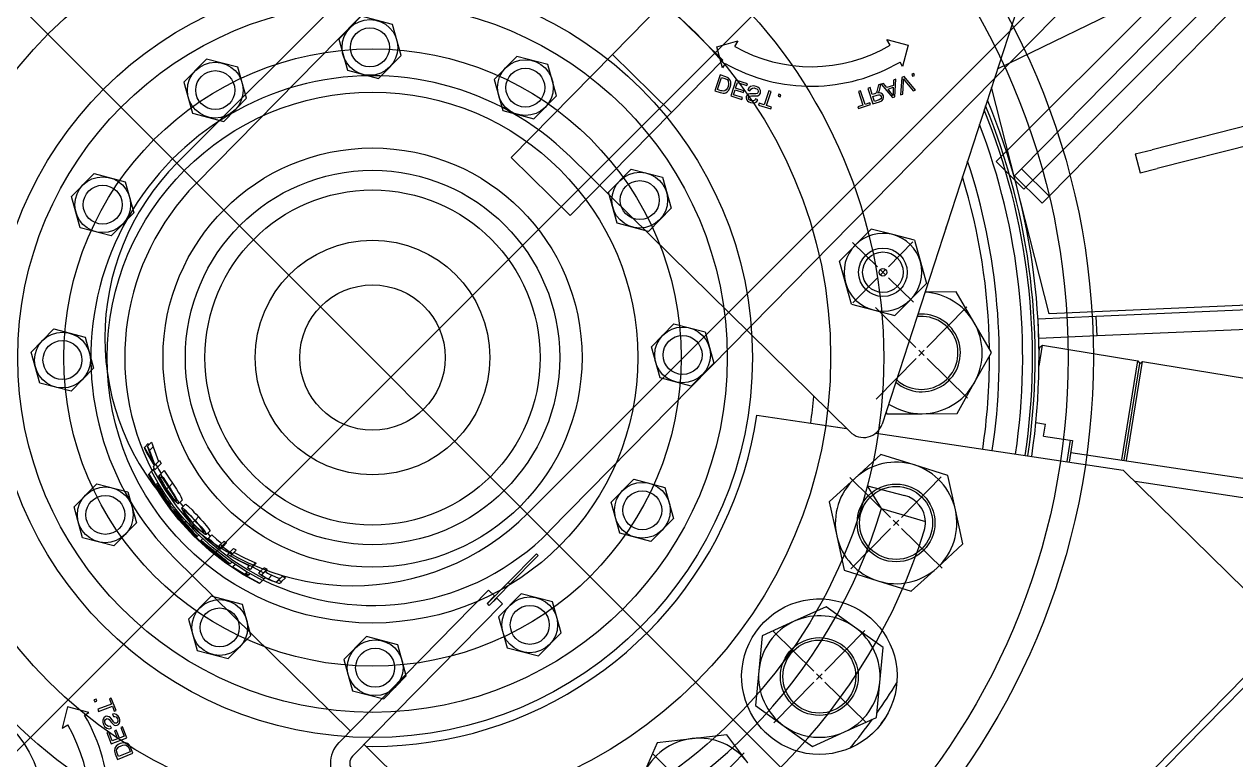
# Model space of a CAD drawing. Extents: x 396920 to 398709, y 7494597 to 7498244.
# Drawn here: x 397942.12 to 397943.188, y 7494612.276 to 7494612.924 of the extents above; entities that cross this region are included whole.
import ezdxf

# ---------------------------------------------------------------- set-up
doc = ezdxf.new("R2010")
doc.units = 0
doc.layers.add('NV09- LINHAS FUTURAS', color=7, linetype='Continuous')
doc.layers.add('NV15- DETALHES', color=7, linetype='Continuous')

msp = doc.modelspace()

# ---------------------------------------------------------------- linework, layer by layer
at = {"layer": 'NV09- LINHAS FUTURAS'}
msp.add_circle((397940, 7494613), 10, dxfattribs=at)
msp.add_circle((397940, 7494613), 10, dxfattribs=at)
msp.add_circle((397940, 7494613), 10, dxfattribs=at)
at = {"layer": 'NV15- DETALHES'}
for p, q in [((397938.9994, 7494616.057), (397943.1313, 7494611.9245)), ((397939.5885, 7494609.7591), (397943.2409, 7494613.411)), ((397942.2548, 7494612.8021), (397942.7254, 7494613.2727)), ((397942.271, 7494612.7835), (397942.7377, 7494613.2579)), ((397942.9769, 7494612.8031), (397943.2268, 7494613.0529)), ((397943.2363, 7494613.0377), (397942.9991, 7494612.7965)), ((397943.251, 7494613.0286), (397943.0012, 7494612.7788)), ((397942.9781, 7494612.8847), (397943.2453, 7494613.0149)), ((397943.2608, 7494613.0137), (397943.0236, 7494612.7725)), ((397943.0344, 7494612.9636), (397942.5639, 7494612.493)), ((397943.0056, 7494612.9691), (397942.8763, 7494612.5715)), ((397943.0493, 7494612.9514), (397942.5826, 7494612.477)), ((397942.6838, 7494612.9436), (397942.6385, 7494612.8975)), ((397942.6838, 7494612.9436), (397942.7359, 7494612.8924)), ((397942.7304, 7494612.9043), (397942.7491, 7494612.9095)), ((397942.7491, 7494612.9095), (397942.7462, 7494612.9044)), ((397942.8804, 7494612.9106), (397942.8992, 7494612.9057)), ((397942.8834, 7494612.9056), (397942.8804, 7494612.9106)), ((397942.7356, 7494612.8856), (397942.7304, 7494612.9043)), ((397942.8992, 7494612.9057), (397942.8943, 7494612.8869)), ((397942.6385, 7494612.8975), (397942.5491, 7494612.8066)), ((397942.6385, 7494612.8975), (397942.6905, 7494612.8463)), ((397942.7359, 7494612.8924), (397942.6905, 7494612.8463)), ((397942.7378, 7494612.8895), (397942.7356, 7494612.8856)), ((397942.8943, 7494612.8869), (397942.8921, 7494612.8908)), ((397942.7333, 7494612.8794), (397942.7287, 7494612.8655)), ((397942.7312, 7494612.8665), (397942.7347, 7494612.8772)), ((397942.7383, 7494612.8778), (397942.7333, 7494612.8794)), ((397942.7347, 7494612.8772), (397942.7376, 7494612.8763)), ((397942.8937, 7494612.8772), (397942.8926, 7494612.8619)), ((397942.8957, 7494612.8779), (397942.8937, 7494612.8772)), ((397942.9056, 7494612.8661), (397942.8957, 7494612.8779)), ((397942.9044, 7494612.8807), (397942.9026, 7494612.8802)), ((397942.9026, 7494612.8802), (397942.9032, 7494612.8784)), ((397942.9032, 7494612.8784), (397942.9049, 7494612.879)), ((397942.9049, 7494612.879), (397942.9044, 7494612.8807)), ((397942.734, 7494612.8655), (397942.7312, 7494612.8665)), ((397942.7472, 7494612.8749), (397942.7427, 7494612.861)), ((397942.7452, 7494612.8619), (397942.7466, 7494612.8662)), ((397942.7466, 7494612.8662), (397942.7539, 7494612.8638)), ((397942.7471, 7494612.8678), (397942.7486, 7494612.8727)), ((397942.7544, 7494612.8654), (397942.7471, 7494612.8678)), ((397942.7574, 7494612.8716), (397942.7472, 7494612.8749)), ((397942.7486, 7494612.8727), (397942.7569, 7494612.87)), ((397942.7569, 7494612.87), (397942.7574, 7494612.8716)), ((397942.7578, 7494612.8661), (397942.7597, 7494612.8655)), ((397942.8656, 7494612.8682), (397942.8637, 7494612.8675)), ((397942.8637, 7494612.8675), (397942.8681, 7494612.8539)), ((397942.8676, 7494612.8621), (397942.8656, 7494612.8682)), ((397942.8731, 7494612.8706), (397942.8723, 7494612.8672)), ((397942.8753, 7494612.8713), (397942.8731, 7494612.8706)), ((397942.8743, 7494612.8668), (397942.8753, 7494612.8713)), ((397942.8775, 7494612.872), (397942.8755, 7494612.8714)), ((397942.8755, 7494612.8714), (397942.8853, 7494612.8595)), ((397942.8804, 7494612.8683), (397942.8775, 7494612.872)), ((397942.8862, 7494612.8702), (397942.8804, 7494612.8683)), ((397942.8815, 7494612.8669), (397942.8861, 7494612.8685)), ((397942.8841, 7494612.8636), (397942.8815, 7494612.8669)), ((397942.8861, 7494612.8685), (397942.886, 7494612.8644)), ((397942.8864, 7494612.8749), (397942.8862, 7494612.8702)), ((397942.8884, 7494612.8756), (397942.8864, 7494612.8749)), ((397942.8875, 7494612.8602), (397942.8884, 7494612.8756)), ((397942.8947, 7494612.8625), (397942.8952, 7494612.8735)), ((397942.8967, 7494612.874), (397942.9036, 7494612.8654)), ((397942.9036, 7494612.8654), (397942.9056, 7494612.8661)), ((397943.0236, 7494612.6688), (397942.9729, 7494612.8686)), ((397942.7287, 7494612.8655), (397942.7335, 7494612.8639)), ((397942.7427, 7494612.861), (397942.7525, 7494612.8578)), ((397942.753, 7494612.8594), (397942.7452, 7494612.8619)), ((397942.7525, 7494612.8578), (397942.753, 7494612.8594)), ((397942.7539, 7494612.8638), (397942.7544, 7494612.8654)), ((397942.7666, 7494612.8575), (397942.7647, 7494612.8582)), ((397942.7763, 7494612.8654), (397942.7723, 7494612.8531)), ((397942.7743, 7494612.8525), (397942.7783, 7494612.8648)), ((397942.7783, 7494612.8648), (397942.7763, 7494612.8654)), ((397942.7851, 7494612.8626), (397942.7845, 7494612.8608)), ((397942.7845, 7494612.8608), (397942.7863, 7494612.8602)), ((397942.7869, 7494612.862), (397942.7851, 7494612.8626)), ((397942.7863, 7494612.8602), (397942.7869, 7494612.862)), ((397942.8573, 7494612.8654), (397942.8554, 7494612.8648)), ((397942.8554, 7494612.8648), (397942.8593, 7494612.8528)), ((397942.8612, 7494612.8534), (397942.8573, 7494612.8654)), ((397942.8696, 7494612.8627), (397942.8676, 7494612.8621)), ((397942.8681, 7494612.8605), (397942.8718, 7494612.8617)), ((397942.8696, 7494612.8561), (397942.8681, 7494612.8605)), ((397942.8681, 7494612.8539), (397942.874, 7494612.8558)), ((397942.8736, 7494612.8574), (397942.8696, 7494612.8561)), ((397942.8853, 7494612.8595), (397942.8875, 7494612.8602)), ((397942.8926, 7494612.8619), (397942.8947, 7494612.8625)), ((397942.6905, 7494612.8463), (397942.6012, 7494612.7554)), ((397942.7678, 7494612.8545), (397942.7673, 7494612.8529)), ((397942.7673, 7494612.8529), (397942.7782, 7494612.8494)), ((397942.7723, 7494612.8531), (397942.7678, 7494612.8545)), ((397942.7787, 7494612.851), (397942.7743, 7494612.8525)), ((397942.7782, 7494612.8494), (397942.7787, 7494612.851)), ((397942.8593, 7494612.8528), (397942.8549, 7494612.8514)), ((397942.8549, 7494612.8514), (397942.8554, 7494612.8498)), ((397942.8554, 7494612.8498), (397942.8661, 7494612.8533)), ((397942.8655, 7494612.8548), (397942.8612, 7494612.8534)), ((397942.8661, 7494612.8533), (397942.8655, 7494612.8548)), ((397943.2009, 7494612.8354), (397943.1146, 7494612.8135)), ((397943.0996, 7494612.8097), (397943.1146, 7494612.8135)), ((397943.2051, 7494612.8187), (397943.1188, 7494612.7969)), ((397942.5491, 7494612.8066), (397942.6012, 7494612.7554)), ((397942.848, 7494612.5646), (397942.6011, 7494612.8074)), ((397943.0012, 7494612.7788), (397942.9769, 7494612.8031)), ((397943.0996, 7494612.8097), (397943.1038, 7494612.7931)), ((397942.9991, 7494612.7965), (397942.9931, 7494612.7904)), ((397942.9991, 7494612.7965), (397943.0236, 7494612.7725)), ((397943.1038, 7494612.7931), (397943.1188, 7494612.7969)), ((397942.9931, 7494612.7904), (397943.0175, 7494612.7664)), ((397943.0236, 7494612.7725), (397943.0175, 7494612.7664)), ((397942.8665, 7494612.7435), (397942.8387, 7494612.7153)), ((397942.8856, 7494612.7386), (397942.8665, 7494612.7435)), ((397942.9048, 7494612.7336), (397942.8856, 7494612.7386)), ((397942.9319, 7494612.7426), (397942.9324, 7494612.7427)), ((397942.9324, 7494612.7427), (397942.9331, 7494612.7461)), ((397942.8721, 7494612.7102), (397942.8502, 7494612.7318)), ((397942.8818, 7494612.7103), (397942.9035, 7494612.7323)), ((397942.9048, 7494612.7336), (397942.9101, 7494612.7145)), ((397942.844, 7494612.6962), (397942.8387, 7494612.7153)), ((397942.8795, 7494612.703), (397942.8746, 7494612.7078)), ((397942.8746, 7494612.703), (397942.8794, 7494612.7078)), ((397942.9101, 7494612.7145), (397942.9154, 7494612.6955)), ((397942.8493, 7494612.6772), (397942.844, 7494612.6962)), ((397942.8722, 7494612.7005), (397942.8506, 7494612.6785)), ((397942.8819, 7494612.7006), (397942.9039, 7494612.679)), ((397942.9154, 7494612.6955), (397942.8876, 7494612.6672)), ((397942.9415, 7494612.6881), (397942.9141, 7494612.6879)), ((397942.9572, 7494612.6614), (397942.9415, 7494612.6881)), ((397942.8493, 7494612.6772), (397942.8684, 7494612.6722)), ((397942.9061, 7494612.6391), (397942.8704, 7494612.6742)), ((397942.9158, 7494612.6392), (397942.951, 7494612.6749)), ((397943.3297, 7494612.6821), (397943.0236, 7494612.6688)), ((397943.3426, 7494612.6784), (397943.0652, 7494612.6664)), ((397942.8684, 7494612.6722), (397942.8876, 7494612.6672)), ((397943.0652, 7494612.6664), (397943.0138, 7494612.6642)), ((397943.0146, 7494612.6471), (397943.0138, 7494612.6642)), ((397943.0659, 7494612.6493), (397943.0652, 7494612.6664)), ((397942.9729, 7494612.6348), (397942.9572, 7494612.6614)), ((397943.3434, 7494612.6613), (397943.0659, 7494612.6493)), ((397943.0659, 7494612.6493), (397943.0146, 7494612.6471)), ((397942.9135, 7494612.6319), (397942.9086, 7494612.6367)), ((397942.9086, 7494612.6318), (397942.9134, 7494612.6367)), ((397942.9576, 7494612.6079), (397942.9729, 7494612.6348)), ((397943.0147, 7494612.6227), (397943.0177, 7494612.6411)), ((397943.0147, 7494612.6356), (397943.0153, 7494612.6394)), ((397943.0153, 7494612.6394), (397943.0177, 7494612.6411)), ((397943.0177, 7494612.6411), (397943.1019, 7494612.6273)), ((397942.9062, 7494612.6294), (397942.8711, 7494612.5936)), ((397942.9159, 7494612.6295), (397942.9516, 7494612.5943)), ((397943.0877, 7494612.5399), (397943.1019, 7494612.6273)), ((397943.0897, 7494612.5396), (397943.1036, 7494612.625)), ((397943.0897, 7494612.5396), (397943.1036, 7494612.625)), ((397943.0917, 7494612.5393), (397943.106, 7494612.6267)), ((397943.1019, 7494612.6273), (397943.1036, 7494612.625)), ((397943.1036, 7494612.625), (397943.106, 7494612.6267)), ((397943.106, 7494612.6267), (397943.2762, 7494612.5989)), ((397942.9424, 7494612.581), (397942.9576, 7494612.6079)), ((397942.7659, 7494612.5794), (397942.7659, 7494612.5794)), ((397942.7659, 7494612.5794), (397942.8451, 7494612.5675)), ((397942.8797, 7494612.5819), (397942.8805, 7494612.5805)), ((397942.8805, 7494612.5805), (397942.9115, 7494612.5807)), ((397942.9115, 7494612.5807), (397942.9424, 7494612.581)), ((397942.8133, 7494612.5723), (397942.845, 7494612.5675)), ((397943.0119, 7494612.5729), (397943.0203, 7494612.5716)), ((397943.0187, 7494612.561), (397943.0203, 7494612.5716)), ((397942.871, 7494612.5636), (397943.089, 7494612.5309)), ((397942.871, 7494612.5636), (397943.089, 7494612.5309)), ((397943.0187, 7494612.561), (397943.0421, 7494612.5575)), ((397943.0421, 7494612.5575), (397943.0393, 7494612.5384)), ((397943.0442, 7494612.5572), (397943.0413, 7494612.5381)), ((397943.0421, 7494612.5575), (397943.0442, 7494612.5572)), ((397942.2289, 7494612.5544), (397942.2257, 7494612.551)), ((397942.2257, 7494612.551), (397942.234, 7494612.5365)), ((397942.2346, 7494612.5349), (397942.2272, 7494612.5474)), ((397942.2317, 7494612.5555), (397942.2284, 7494612.5522)), ((397942.234, 7494612.5365), (397942.2284, 7494612.5522)), ((397942.2289, 7494612.5544), (397942.2295, 7494612.5533)), ((397942.2333, 7494612.5516), (397942.23, 7494612.5483)), ((397942.23, 7494612.5483), (397942.2349, 7494612.5352)), ((397942.2333, 7494612.5516), (397942.2381, 7494612.5384)), ((397943.0426, 7494612.5466), (397943.3308, 7494612.5034)), ((397942.2335, 7494612.5338), (397942.2346, 7494612.5349)), ((397942.2349, 7494612.5352), (397942.2358, 7494612.5361)), ((397942.239, 7494612.5393), (397942.2358, 7494612.5361)), ((397942.2403, 7494612.5368), (397942.2371, 7494612.5336)), ((397942.239, 7494612.5393), (397942.2403, 7494612.5368)), ((397942.8752, 7494612.5448), (397942.8524, 7494612.5239)), ((397942.9047, 7494612.5355), (397942.8752, 7494612.5448)), ((397942.9342, 7494612.5262), (397942.9047, 7494612.5355)), ((397942.2293, 7494612.5272), (397942.2296, 7494612.5275)), ((397942.2296, 7494612.5275), (397942.2319, 7494612.5299)), ((397942.2319, 7494612.5299), (397942.2333, 7494612.5313)), ((397942.2333, 7494612.5313), (397942.2343, 7494612.5323)), ((397942.2371, 7494612.5336), (397942.2349, 7494612.5313)), ((397942.2398, 7494612.5274), (397942.2384, 7494612.5259)), ((397942.2384, 7494612.5259), (397942.2397, 7494612.5239)), ((397942.2409, 7494612.5251), (397942.2397, 7494612.5239)), ((397942.2429, 7494612.5306), (397942.2398, 7494612.5274)), ((397942.2409, 7494612.5251), (397942.2398, 7494612.5274)), ((397942.8837, 7494612.4892), (397942.8479, 7494612.5244)), ((397942.8934, 7494612.4893), (397942.9285, 7494612.5251)), ((397942.9409, 7494612.496), (397942.9342, 7494612.5262)), ((397943.089, 7494612.5309), (397943.089, 7494612.5309)), ((397943.089, 7494612.5309), (397943.2345, 7494612.3879)), ((397942.2375, 7494612.5198), (397942.2355, 7494612.5178)), ((397942.2355, 7494612.5178), (397942.2452, 7494612.504)), ((397942.2382, 7494612.5188), (397942.2371, 7494612.5177)), ((397942.2452, 7494612.504), (397942.2371, 7494612.5177)), ((397942.2461, 7494612.5025), (397942.2375, 7494612.5145)), ((397942.2403, 7494612.5153), (397942.2393, 7494612.5142)), ((397942.2393, 7494612.5142), (397942.2462, 7494612.5027)), ((397942.2471, 7494612.516), (397942.2452, 7494612.514)), ((397942.2505, 7494612.5194), (397942.2474, 7494612.5162)), ((397942.8524, 7494612.5239), (397942.8296, 7494612.5031)), ((397942.8633, 7494612.5172), (397942.8961, 7494612.5087)), ((397942.8756, 7494612.4971), (397942.8633, 7494612.5172)), ((397943.3282, 7494612.4865), (397943.0994, 7494612.5208)), ((397942.2462, 7494612.5027), (397942.2466, 7494612.5031)), ((397942.2477, 7494612.5042), (397942.2466, 7494612.5031)), ((397942.2588, 7494612.5045), (397942.2557, 7494612.5014)), ((397942.8296, 7494612.5031), (397942.8363, 7494612.4729)), ((397942.2456, 7494612.5021), (397942.2461, 7494612.5025)), ((397942.2483, 7494612.5008), (397942.2473, 7494612.4998)), ((397942.2494, 7494612.5019), (397942.2483, 7494612.5008)), ((397942.252, 7494612.4954), (397942.2513, 7494612.4948)), ((397942.2513, 7494612.4948), (397942.2529, 7494612.4929)), ((397942.2533, 7494612.4967), (397942.252, 7494612.4954)), ((397942.2534, 7494612.4934), (397942.252, 7494612.4954)), ((397942.2534, 7494612.4934), (397942.2529, 7494612.4929)), ((397942.2616, 7494612.5007), (397942.2586, 7494612.4976)), ((397942.8756, 7494612.4971), (397942.9146, 7494612.4855)), ((397942.9475, 7494612.4658), (397942.9409, 7494612.496)), ((397942.2608, 7494612.4849), (397942.26, 7494612.4841)), ((397942.262, 7494612.4862), (397942.2609, 7494612.4851)), ((397942.27, 7494612.4864), (397942.2681, 7494612.4845)), ((397942.2734, 7494612.4897), (397942.2704, 7494612.4866)), ((397942.891, 7494612.482), (397942.8861, 7494612.4868)), ((397942.8862, 7494612.482), (397942.891, 7494612.4869)), ((397942.2736, 7494612.4739), (397942.2719, 7494612.4722)), ((397942.2833, 7494612.4772), (397942.2802, 7494612.4741)), ((397942.2818, 7494612.4707), (397942.282, 7494612.4709)), ((397942.285, 7494612.4739), (397942.282, 7494612.4709)), ((397942.8363, 7494612.4729), (397942.8429, 7494612.4427)), ((397942.8838, 7494612.4795), (397942.8486, 7494612.4438)), ((397942.8935, 7494612.4796), (397942.9292, 7494612.4445)), ((397942.2771, 7494612.4707), (397942.2754, 7494612.4689)), ((397942.2908, 7494612.4632), (397942.2928, 7494612.4653)), ((397942.295, 7494612.4636), (397942.2927, 7494612.4613)), ((397942.2959, 7494612.4684), (397942.2928, 7494612.4653)), ((397942.2948, 7494612.4634), (397942.3011, 7494612.4587)), ((397942.298, 7494612.4667), (397942.295, 7494612.4636)), ((397942.3042, 7494612.4619), (397942.3012, 7494612.4588)), ((397942.3065, 7494612.4603), (397942.3034, 7494612.4572)), ((397942.9247, 7494612.4449), (397942.9475, 7494612.4658)), ((397942.2525, 7494612.453), (397942.4071, 7494612.301)), ((397942.2883, 7494612.4585), (397942.2875, 7494612.4577)), ((397942.2896, 7494612.4597), (397942.2885, 7494612.4586)), ((397942.299, 7494612.4565), (397942.3012, 7494612.4588)), ((397942.3027, 7494612.4498), (397942.3011, 7494612.4482)), ((397942.3034, 7494612.4572), (397942.3016, 7494612.4553)), ((397942.5464, 7494612.4318), (397942.5714, 7494612.4572)), ((397942.5478, 7494612.4303), (397942.5728, 7494612.4557)), ((397942.5728, 7494612.4557), (397942.5714, 7494612.4572)), ((397942.3058, 7494612.4478), (397942.3037, 7494612.4457)), ((397942.3037, 7494612.4457), (397942.3037, 7494612.4457)), ((397942.3166, 7494612.4377), (397942.3141, 7494612.4391)), ((397942.3142, 7494612.4392), (397942.3151, 7494612.4401)), ((397942.3161, 7494612.4412), (397942.3151, 7494612.4401)), ((397942.3164, 7494612.4448), (397942.3181, 7494612.4466)), ((397942.3176, 7494612.4387), (397942.3166, 7494612.4377)), ((397942.3187, 7494612.4398), (397942.3176, 7494612.4387)), ((397942.321, 7494612.4457), (397942.3188, 7494612.4434)), ((397942.3237, 7494612.4491), (397942.3205, 7494612.446)), ((397942.3205, 7494612.446), (397942.321, 7494612.4457)), ((397942.3242, 7494612.4488), (397942.321, 7494612.4457)), ((397942.321, 7494612.4456), (397942.3281, 7494612.4417)), ((397942.3267, 7494612.4403), (397942.3281, 7494612.4417)), ((397942.3312, 7494612.4449), (397942.3281, 7494612.4417)), ((397942.3323, 7494612.4417), (397942.3291, 7494612.4385)), ((397942.3306, 7494612.4404), (397942.3292, 7494612.4389)), ((397942.3338, 7494612.4436), (397942.3306, 7494612.4404)), ((397942.8429, 7494612.4427), (397942.8724, 7494612.4334)), ((397942.9019, 7494612.4241), (397942.9247, 7494612.4449)), ((397942.3274, 7494612.4314), (397942.327, 7494612.4311)), ((397942.3274, 7494612.4314), (397942.3297, 7494612.4337)), ((397942.3311, 7494612.4352), (397942.3297, 7494612.4337)), ((397942.3311, 7494612.4352), (397942.3321, 7494612.4361)), ((397942.3381, 7494612.4382), (397942.3349, 7494612.435)), ((397942.3454, 7494612.4356), (397942.3421, 7494612.4323)), ((397942.3425, 7494612.4325), (397942.3439, 7494612.434)), ((397942.3425, 7494612.4325), (397942.3425, 7494612.4325)), ((397942.3472, 7494612.4372), (397942.3439, 7494612.434)), ((397942.3466, 7494612.4328), (397942.3452, 7494612.4314)), ((397942.3452, 7494612.4314), (397942.3452, 7494612.4313)), ((397942.3499, 7494612.4361), (397942.3466, 7494612.4328)), ((397942.5281, 7494612.4132), (397942.5464, 7494612.4318)), ((397942.5296, 7494612.4117), (397942.5478, 7494612.4303)), ((397942.5478, 7494612.4303), (397942.5464, 7494612.4318)), ((397942.8724, 7494612.4334), (397942.9019, 7494612.4241)), ((397942.397, 7494612.2906), (397942.5292, 7494612.4251)), ((397942.5343, 7494612.42), (397942.5279, 7494612.4134)), ((397942.5292, 7494612.4251), (397942.5343, 7494612.42)), ((397942.5363, 7494612.4181), (397942.5298, 7494612.4115)), ((397942.5363, 7494612.4181), (397942.5414, 7494612.413)), ((397942.5414, 7494612.413), (397942.4092, 7494612.2786)), ((397942.5279, 7494612.4134), (397942.5281, 7494612.4132)), ((397942.5296, 7494612.4117), (397942.5281, 7494612.4132)), ((397942.5296, 7494612.4117), (397942.5298, 7494612.4115)), ((397942.8269, 7494612.4104), (397942.7987, 7494612.3976)), ((397942.852, 7494612.3925), (397942.8269, 7494612.4104)), ((397942.7987, 7494612.3976), (397942.7706, 7494612.3848)), ((397943.2345, 7494612.3879), (397942.1498, 7494611.2851)), ((397942.816, 7494612.3537), (397942.7803, 7494612.3888)), ((397942.8257, 7494612.3538), (397942.8609, 7494612.3895)), ((397942.8772, 7494612.3745), (397942.852, 7494612.3925)), ((397942.1542, 7494611.2808), (397943.2388, 7494612.3836)), ((397942.7706, 7494612.3848), (397942.7676, 7494612.354)), ((397942.8742, 7494612.3437), (397942.8772, 7494612.3745)), ((397942.7676, 7494612.354), (397942.7646, 7494612.3233)), ((397942.8161, 7494612.344), (397942.7809, 7494612.3082)), ((397942.8234, 7494612.3465), (397942.8185, 7494612.3513)), ((397942.8185, 7494612.3464), (397942.8233, 7494612.3513)), ((397942.8258, 7494612.3441), (397942.8615, 7494612.3089)), ((397942.8712, 7494612.3129), (397942.8742, 7494612.3437)), ((397942.1578, 7494612.3221), (397942.153, 7494612.3033)), ((397942.1766, 7494612.3172), (397942.1578, 7494612.3221)), ((397942.1829, 7494612.3291), (397942.1811, 7494612.3284)), ((397942.1811, 7494612.3284), (397942.1818, 7494612.3266)), ((397942.1818, 7494612.3266), (397942.1836, 7494612.3273)), ((397942.1836, 7494612.3273), (397942.1829, 7494612.3291)), ((397942.1965, 7494612.3247), (397942.1844, 7494612.32)), ((397942.1852, 7494612.3181), (397942.1973, 7494612.3228)), ((397942.1964, 7494612.3297), (397942.1948, 7494612.3291)), ((397942.1948, 7494612.3291), (397942.1965, 7494612.3247)), ((397942.2006, 7494612.3191), (397942.1964, 7494612.3297)), ((397942.1973, 7494612.3228), (397942.199, 7494612.3184)), ((397942.7646, 7494612.3233), (397942.7898, 7494612.3053)), ((397942.1727, 7494612.315), (397942.1766, 7494612.3172)), ((397942.1844, 7494612.32), (397942.1852, 7494612.3181)), ((397942.1975, 7494612.3156), (397942.1982, 7494612.3137)), ((397942.199, 7494612.3184), (397942.2006, 7494612.3191)), ((397942.8431, 7494612.3001), (397942.8712, 7494612.3129)), ((397942.153, 7494612.3033), (397942.1579, 7494612.3063)), ((397942.1941, 7494612.3001), (397942.1925, 7494612.2995)), ((397942.1972, 7494612.2921), (397942.1941, 7494612.3001)), ((397942.1965, 7494612.3033), (397942.1957, 7494612.3052)), ((397942.2007, 7494612.3017), (397942.1991, 7494612.3011)), ((397942.1991, 7494612.3011), (397942.2019, 7494612.294)), ((397942.2035, 7494612.2946), (397942.2007, 7494612.3017)), ((397942.2063, 7494612.3045), (397942.2047, 7494612.3039)), ((397942.2047, 7494612.3039), (397942.2077, 7494612.2962)), ((397942.21, 7494612.2949), (397942.2063, 7494612.3045)), ((397942.7898, 7494612.3053), (397942.815, 7494612.2873)), ((397942.815, 7494612.2873), (397942.8431, 7494612.3001)), ((397942.1925, 7494612.2995), (397942.1964, 7494612.2896)), ((397942.1964, 7494612.2896), (397942.21, 7494612.2949)), ((397942.2019, 7494612.294), (397942.1972, 7494612.2921)), ((397942.2077, 7494612.2962), (397942.2035, 7494612.2946)), ((397942.6779, 7494612.2906), (397942.6656, 7494612.2622)), ((397942.7086, 7494612.2941), (397942.6779, 7494612.2906)), ((397942.7394, 7494612.2976), (397942.7086, 7494612.2941)), ((397942.7577, 7494612.2727), (397942.7394, 7494612.2976)), ((397942.1999, 7494612.2808), (397942.2018, 7494612.2759)), ((397942.2026, 7494612.2785), (397942.2015, 7494612.2813)), ((397942.2018, 7494612.2759), (397942.2154, 7494612.2813)), ((397942.2131, 7494612.2826), (397942.2026, 7494612.2785)), ((397942.212, 7494612.2854), (397942.2131, 7494612.2826)), ((397942.2154, 7494612.2813), (397942.2136, 7494612.2859)), ((397942.4194, 7494612.2889), (397942.4994, 7494612.2102)), ((397942.7098, 7494612.2457), (397942.674, 7494612.2808)), ((397942.7195, 7494612.2457), (397942.7546, 7494612.2815))]:
    msp.add_line(p, q, dxfattribs=at)
for points in [[(397942.4321, 7494612.8763), (397942.4521, 7494612.8966), (397942.4445, 7494612.924), (397942.4169, 7494612.9312), (397942.397, 7494612.9109), (397942.4046, 7494612.8835)], [(397942.2957, 7494612.8385), (397942.3156, 7494612.8588), (397942.308, 7494612.8863), (397942.2805, 7494612.8934), (397942.2605, 7494612.8731), (397942.2681, 7494612.8457)], [(397942.5692, 7494612.8408), (397942.5891, 7494612.8611), (397942.5815, 7494612.8885), (397942.554, 7494612.8957), (397942.534, 7494612.8754), (397942.5416, 7494612.848)], [(397942.2163, 7494612.7579), (397942.1964, 7494612.7376), (397942.1688, 7494612.7447), (397942.1612, 7494612.7722), (397942.1812, 7494612.7924), (397942.2087, 7494612.7853)], [(397942.635, 7494612.7761), (397942.6549, 7494612.7964), (397942.6825, 7494612.7893), (397942.6901, 7494612.7618), (397942.6701, 7494612.7415), (397942.6426, 7494612.7487)], [(397942.1808, 7494612.6208), (397942.1609, 7494612.6005), (397942.1333, 7494612.6077), (397942.1257, 7494612.6351), (397942.1457, 7494612.6554), (397942.1732, 7494612.6482)], [(397942.6728, 7494612.6397), (397942.6927, 7494612.6599), (397942.7203, 7494612.6528), (397942.7278, 7494612.6254), (397942.7079, 7494612.6051), (397942.6804, 7494612.6122)], [(397942.2186, 7494612.4844), (397942.1987, 7494612.4641), (397942.1711, 7494612.4712), (397942.1635, 7494612.4986), (397942.1835, 7494612.5189), (397942.211, 7494612.5118)], [(397942.6373, 7494612.5026), (397942.6572, 7494612.5229), (397942.6847, 7494612.5157), (397942.6923, 7494612.4883), (397942.6724, 7494612.468), (397942.6448, 7494612.4752)], [(397942.2844, 7494612.4197), (397942.2645, 7494612.3994), (397942.2721, 7494612.3719), (397942.2996, 7494612.3648), (397942.3196, 7494612.3851), (397942.312, 7494612.4125)], [(397942.5579, 7494612.4219), (397942.538, 7494612.4016), (397942.5456, 7494612.3742), (397942.5731, 7494612.3671), (397942.5931, 7494612.3874), (397942.5855, 7494612.4148)], [(397942.4215, 7494612.3841), (397942.4015, 7494612.3639), (397942.4091, 7494612.3364), (397942.4367, 7494612.3293), (397942.4566, 7494612.3496), (397942.449, 7494612.377)]]:
    msp.add_lwpolyline(points, close=True, dxfattribs=at)
for points in [[(397942.7424, 7494612.8687), (397942.7429, 7494612.8708), (397942.7429, 7494612.8729), (397942.7423, 7494612.8749), (397942.7405, 7494612.8768), (397942.7383, 7494612.8778)], [(397942.7404, 7494612.8693), (397942.7398, 7494612.8677), (397942.7388, 7494612.8663), (397942.7377, 7494612.8655), (397942.7364, 7494612.8651)], [(397942.7376, 7494612.8763), (397942.7395, 7494612.8754), (397942.7406, 7494612.8742)], [(397942.7384, 7494612.8637), (397942.7399, 7494612.8647), (397942.7412, 7494612.866), (397942.7424, 7494612.8687)], [(397942.7406, 7494612.8742), (397942.7409, 7494612.8714), (397942.7404, 7494612.8693)], [(397942.7652, 7494612.8692), (397942.7627, 7494612.8697), (397942.7603, 7494612.8691), (397942.7587, 7494612.8679), (397942.7578, 7494612.8661)], [(397942.7597, 7494612.8655), (397942.7606, 7494612.8669), (397942.762, 7494612.8677), (397942.7634, 7494612.8679), (397942.7646, 7494612.8676)], [(397942.7646, 7494612.8676), (397942.7658, 7494612.8671), (397942.7668, 7494612.8662), (397942.7671, 7494612.8652), (397942.767, 7494612.8642)], [(397942.769, 7494612.8634), (397942.7691, 7494612.8656), (397942.7681, 7494612.8675), (397942.7668, 7494612.8685), (397942.7652, 7494612.8692)], [(397942.8723, 7494612.8672), (397942.8717, 7494612.8647), (397942.8712, 7494612.8638), (397942.8705, 7494612.8631)], [(397942.8735, 7494612.8645), (397942.874, 7494612.8658), (397942.8743, 7494612.8668)], [(397942.8952, 7494612.8759), (397942.896, 7494612.8748), (397942.8967, 7494612.874)], [(397942.8952, 7494612.8735), (397942.8952, 7494612.8749), (397942.8952, 7494612.8759)], [(397942.7335, 7494612.8639), (397942.7349, 7494612.8635), (397942.736, 7494612.8633)], [(397942.7364, 7494612.8651), (397942.7351, 7494612.8653), (397942.734, 7494612.8655)], [(397942.736, 7494612.8633), (397942.7374, 7494612.8634), (397942.7384, 7494612.8637)], [(397942.7565, 7494612.8605), (397942.7564, 7494612.8591), (397942.7567, 7494612.8578), (397942.7574, 7494612.8567), (397942.7587, 7494612.8557), (397942.7601, 7494612.8551)], [(397942.7596, 7494612.8628), (397942.7585, 7494612.8625), (397942.7575, 7494612.862), (397942.7565, 7494612.8605)], [(397942.7607, 7494612.8567), (397942.7596, 7494612.8571), (397942.7587, 7494612.8579), (397942.7584, 7494612.8588), (397942.7585, 7494612.8597)], [(397942.7585, 7494612.8597), (397942.7589, 7494612.8604), (397942.7594, 7494612.8608)], [(397942.7594, 7494612.8608), (397942.761, 7494612.861), (397942.7628, 7494612.8609), (397942.7655, 7494612.8609)], [(397942.7649, 7494612.8628), (397942.7619, 7494612.8629), (397942.7596, 7494612.8628)], [(397942.7601, 7494612.8551), (397942.7623, 7494612.8547), (397942.7644, 7494612.855), (397942.7658, 7494612.856), (397942.7666, 7494612.8575)], [(397942.7647, 7494612.8582), (397942.7639, 7494612.8571), (397942.7628, 7494612.8565), (397942.7607, 7494612.8567)], [(397942.767, 7494612.8642), (397942.7667, 7494612.8635), (397942.7661, 7494612.8631), (397942.7649, 7494612.8628)], [(397942.7655, 7494612.8609), (397942.7667, 7494612.8611), (397942.7678, 7494612.8618), (397942.7685, 7494612.8625), (397942.769, 7494612.8634)], [(397942.8705, 7494612.8631), (397942.87, 7494612.8628), (397942.8696, 7494612.8627)], [(397942.8718, 7494612.8617), (397942.873, 7494612.862), (397942.8742, 7494612.8619), (397942.875, 7494612.8613), (397942.8755, 7494612.8604)], [(397942.8726, 7494612.8635), (397942.8731, 7494612.864), (397942.8735, 7494612.8645)], [(397942.8774, 7494612.861), (397942.8766, 7494612.8624), (397942.8752, 7494612.8634), (397942.8739, 7494612.8636), (397942.8726, 7494612.8635)], [(397942.8755, 7494612.8604), (397942.8756, 7494612.8593), (397942.8751, 7494612.8583), (397942.8736, 7494612.8574)], [(397942.874, 7494612.8558), (397942.8759, 7494612.8566), (397942.8773, 7494612.858), (397942.8776, 7494612.8595), (397942.8774, 7494612.861)], [(397942.8859, 7494612.8614), (397942.885, 7494612.8627), (397942.8841, 7494612.8636)], [(397942.886, 7494612.8644), (397942.8859, 7494612.8628), (397942.8859, 7494612.8614)], [(397942.4209, 7494612.2874), (397942.4272, 7494612.2873), (397942.44, 7494612.2876), (397942.4528, 7494612.2883), (397942.4655, 7494612.2895), (397942.4782, 7494612.2912), (397942.4909, 7494612.2934), (397942.5034, 7494612.296), (397942.5159, 7494612.2991), (397942.5282, 7494612.3027), (397942.5404, 7494612.3067), (397942.5524, 7494612.3111), (397942.5642, 7494612.3161), (397942.5759, 7494612.3214), (397942.5873, 7494612.3272), (397942.5985, 7494612.3334), (397942.6095, 7494612.34), (397942.6202, 7494612.3471), (397942.6307, 7494612.3545), (397942.6408, 7494612.3623), (397942.6507, 7494612.3705), (397942.6603, 7494612.3791), (397942.6695, 7494612.388), (397942.6784, 7494612.3972), (397942.6869, 7494612.4068), (397942.6951, 7494612.4166), (397942.7029, 7494612.4268), (397942.7103, 7494612.4373), (397942.7173, 7494612.448), (397942.7239, 7494612.459), (397942.7301, 7494612.4702), (397942.7359, 7494612.4817), (397942.7412, 7494612.4933), (397942.7461, 7494612.5052), (397942.7506, 7494612.5172), (397942.7545, 7494612.5294), (397942.7581, 7494612.5417), (397942.7612, 7494612.5542), (397942.7638, 7494612.5667), (397942.7659, 7494612.5794)], [(397942.2272, 7494612.5474), (397942.2261, 7494612.55), (397942.2257, 7494612.551)], [(397942.2284, 7494612.5522), (397942.2289, 7494612.5509), (397942.23, 7494612.5483)], [(397942.2317, 7494612.5555), (397942.2326, 7494612.5533), (397942.2333, 7494612.5516)], [(397942.2358, 7494612.5361), (397942.2361, 7494612.5354), (397942.2371, 7494612.5336)], [(397942.327, 7494612.4311), (397942.313, 7494612.4387), (397942.2975, 7494612.4488), (397942.2829, 7494612.4602), (397942.2689, 7494612.4731), (397942.256, 7494612.4872), (397942.2486, 7494612.4966), (397942.2417, 7494612.5063), (397942.2352, 7494612.5166), (397942.2293, 7494612.5272)], [(397942.2296, 7494612.5275), (397942.2302, 7494612.5264), (397942.2397, 7494612.5102), (397942.2505, 7494612.4948), (397942.2626, 7494612.4804), (397942.2758, 7494612.467), (397942.2877, 7494612.4568), (397942.3002, 7494612.4475), (397942.3133, 7494612.439), (397942.3274, 7494612.4314)], [(397942.3297, 7494612.4337), (397942.3153, 7494612.4416), (397942.2998, 7494612.4517), (397942.2853, 7494612.4631), (397942.2713, 7494612.476), (397942.2585, 7494612.4901), (397942.2511, 7494612.4994), (397942.2442, 7494612.5092), (397942.2378, 7494612.5194), (397942.2319, 7494612.5299)], [(397942.2333, 7494612.5313), (397942.2339, 7494612.5303), (397942.2433, 7494612.5141), (397942.2541, 7494612.4987), (397942.2662, 7494612.4843), (397942.2793, 7494612.471), (397942.2911, 7494612.4609), (397942.3035, 7494612.4516), (397942.3165, 7494612.4432), (397942.3311, 7494612.4352)], [(397942.2349, 7494612.5313), (397942.2345, 7494612.532), (397942.2335, 7494612.5338)], [(397942.237, 7494612.5335), (397942.2382, 7494612.5313), (397942.2403, 7494612.5279)], [(397942.245, 7494612.5138), (397942.2434, 7494612.5164), (397942.2418, 7494612.5191), (397942.2405, 7494612.5216), (397942.2393, 7494612.5239), (397942.2384, 7494612.5259)], [(397942.2398, 7494612.5274), (397942.2408, 7494612.526), (397942.242, 7494612.5243), (397942.2447, 7494612.5203), (397942.2474, 7494612.5162)], [(397942.2472, 7494612.5158), (397942.2455, 7494612.5184), (397942.2442, 7494612.5204), (397942.2429, 7494612.5222), (397942.2419, 7494612.5238), (397942.2409, 7494612.5251)], [(397942.2429, 7494612.5306), (397942.244, 7494612.5292), (397942.2452, 7494612.5275), (397942.2478, 7494612.5234), (397942.2505, 7494612.5194)], [(397942.2371, 7494612.5177), (397942.2382, 7494612.5159), (397942.2393, 7494612.5142)], [(397942.2397, 7494612.5239), (397942.2407, 7494612.5218), (397942.242, 7494612.5194), (397942.2435, 7494612.5168), (397942.2452, 7494612.514)], [(397942.2526, 7494612.5037), (397942.2509, 7494612.5057), (397942.2482, 7494612.5092), (397942.2466, 7494612.5114), (397942.245, 7494612.5138)], [(397942.2452, 7494612.514), (397942.2467, 7494612.5118), (397942.2482, 7494612.5098), (397942.2505, 7494612.5067), (397942.2525, 7494612.5046), (397942.2537, 7494612.5036), (397942.254, 7494612.5036)], [(397942.254, 7494612.5036), (397942.2539, 7494612.5045), (397942.2529, 7494612.5065), (397942.2513, 7494612.5093), (397942.2491, 7494612.5128), (397942.2472, 7494612.5158)], [(397942.2474, 7494612.5162), (397942.2491, 7494612.5135), (397942.2508, 7494612.5109), (397942.2523, 7494612.5084), (397942.2537, 7494612.5062), (397942.2546, 7494612.5045), (397942.2553, 7494612.5032), (397942.2557, 7494612.5022), (397942.2558, 7494612.5016), (397942.2557, 7494612.5014)], [(397942.2505, 7494612.5194), (397942.2522, 7494612.5167), (397942.2539, 7494612.514), (397942.2554, 7494612.5115), (397942.2567, 7494612.5093), (397942.2577, 7494612.5076), (397942.2583, 7494612.5063), (397942.2587, 7494612.5053), (397942.2589, 7494612.5047), (397942.2588, 7494612.5045)], [(397942.2466, 7494612.5031), (397942.2474, 7494612.5021), (397942.2483, 7494612.5008)], [(397942.2557, 7494612.5014), (397942.2554, 7494612.5013), (397942.2548, 7494612.5017), (397942.2539, 7494612.5024), (397942.2526, 7494612.5037)], [(397942.2473, 7494612.4998), (397942.2466, 7494612.5008), (397942.2456, 7494612.5021)], [(397942.2599, 7494612.484), (397942.2573, 7494612.487), (397942.2556, 7494612.4891), (397942.2541, 7494612.4911), (397942.2526, 7494612.493), (397942.2513, 7494612.4948)], [(397942.252, 7494612.4954), (397942.2531, 7494612.4941), (397942.2545, 7494612.4924), (397942.2561, 7494612.4906), (397942.2578, 7494612.4886), (397942.2609, 7494612.4851)], [(397942.2529, 7494612.4929), (397942.2543, 7494612.491), (397942.2569, 7494612.4877), (397942.2584, 7494612.4859), (397942.26, 7494612.4841)], [(397942.2609, 7494612.4848), (397942.2588, 7494612.4872), (397942.2558, 7494612.4907), (397942.2545, 7494612.4921), (397942.2534, 7494612.4934)], [(397942.2568, 7494612.5025), (397942.2582, 7494612.5005), (397942.2597, 7494612.4987)], [(397942.2679, 7494612.4844), (397942.266, 7494612.4864), (397942.2643, 7494612.4885), (397942.2627, 7494612.4905), (397942.2613, 7494612.4923), (397942.2594, 7494612.4952), (397942.2588, 7494612.4964), (397942.2585, 7494612.4972), (397942.2586, 7494612.4976)], [(397942.2586, 7494612.4976), (397942.259, 7494612.4977), (397942.2596, 7494612.4974), (397942.2606, 7494612.4966), (397942.2618, 7494612.4955), (397942.2646, 7494612.4927), (397942.2663, 7494612.491), (397942.2681, 7494612.489), (397942.2704, 7494612.4866)], [(397942.2603, 7494612.4955), (397942.2605, 7494612.4946), (397942.2616, 7494612.4926), (397942.2635, 7494612.49), (397942.2661, 7494612.4869), (397942.2681, 7494612.4845)], [(397942.27, 7494612.4864), (397942.2668, 7494612.4899), (397942.2639, 7494612.4928), (397942.2627, 7494612.494), (397942.2617, 7494612.4949), (397942.2606, 7494612.4955), (397942.2603, 7494612.4955)], [(397942.2616, 7494612.5007), (397942.262, 7494612.5008), (397942.2626, 7494612.5004), (397942.2636, 7494612.4997), (397942.2649, 7494612.4986), (397942.2676, 7494612.4958), (397942.2693, 7494612.494), (397942.2712, 7494612.4921), (397942.2734, 7494612.4897)], [(397942.2688, 7494612.4747), (397942.2669, 7494612.4766), (397942.2637, 7494612.4798), (397942.2618, 7494612.4819), (397942.2599, 7494612.484)], [(397942.26, 7494612.4841), (397942.2617, 7494612.4821), (397942.2635, 7494612.4802), (397942.2662, 7494612.4774), (397942.2684, 7494612.4753), (397942.2692, 7494612.4747), (397942.2697, 7494612.4743), (397942.2699, 7494612.4742)], [(397942.2609, 7494612.4851), (397942.263, 7494612.4827), (397942.265, 7494612.4804), (397942.267, 7494612.4783), (397942.2686, 7494612.4763), (397942.2699, 7494612.475), (397942.2708, 7494612.4738), (397942.2715, 7494612.473), (397942.2719, 7494612.4724), (397942.2719, 7494612.4722)], [(397942.2699, 7494612.4742), (397942.2696, 7494612.4749), (397942.2681, 7494612.4766), (397942.266, 7494612.479), (397942.2633, 7494612.4821), (397942.2609, 7494612.4848)], [(397942.2802, 7494612.4741), (397942.2799, 7494612.4741), (397942.2792, 7494612.4743), (397942.2781, 7494612.475), (397942.2768, 7494612.476), (397942.2737, 7494612.4785), (397942.2719, 7494612.4803), (397942.27, 7494612.4822), (397942.2679, 7494612.4844)], [(397942.2681, 7494612.4845), (397942.2697, 7494612.4828), (397942.2713, 7494612.4812), (397942.2743, 7494612.4785), (397942.2766, 7494612.4767), (397942.278, 7494612.476), (397942.2783, 7494612.476)], [(397942.2783, 7494612.476), (397942.2781, 7494612.4768), (397942.2768, 7494612.4787), (397942.2748, 7494612.4811), (397942.2721, 7494612.4841), (397942.27, 7494612.4864)], [(397942.2704, 7494612.4866), (397942.2722, 7494612.4846), (397942.274, 7494612.4826), (397942.2756, 7494612.4808), (397942.2771, 7494612.4791), (397942.2783, 7494612.4776), (397942.2792, 7494612.4764), (397942.2802, 7494612.4746), (397942.2802, 7494612.4741)], [(397942.2734, 7494612.4897), (397942.2752, 7494612.4877), (397942.277, 7494612.4857), (397942.2786, 7494612.4838), (397942.2801, 7494612.4821), (397942.2813, 7494612.4807), (397942.2822, 7494612.4794), (397942.2832, 7494612.4777), (397942.2833, 7494612.4772)], [(397942.2719, 7494612.4722), (397942.2717, 7494612.4723), (397942.2711, 7494612.4727), (397942.2702, 7494612.4735), (397942.2688, 7494612.4747)], [(397942.2813, 7494612.4752), (397942.2831, 7494612.4734), (397942.2838, 7494612.4728)], [(397942.282, 7494612.4709), (397942.2896, 7494612.4643), (397942.2908, 7494612.4632)], [(397942.285, 7494612.4739), (397942.2892, 7494612.4702), (397942.2939, 7494612.4663)], [(397942.2754, 7494612.4689), (397942.2757, 7494612.4688), (397942.2763, 7494612.4685), (397942.2773, 7494612.4677), (397942.2787, 7494612.4666), (397942.2818, 7494612.464), (397942.2838, 7494612.4624), (397942.286, 7494612.4606), (397942.2885, 7494612.4586)], [(397942.2873, 7494612.4577), (397942.2851, 7494612.4595), (397942.283, 7494612.4613), (397942.281, 7494612.463), (397942.2793, 7494612.4646), (397942.2769, 7494612.467), (397942.276, 7494612.468), (397942.2755, 7494612.4686), (397942.2754, 7494612.4689)], [(397942.2774, 7494612.467), (397942.2778, 7494612.4664), (397942.2794, 7494612.4647), (397942.2818, 7494612.4625), (397942.2848, 7494612.4599), (397942.2875, 7494612.4577)], [(397942.2883, 7494612.4585), (397942.2864, 7494612.4601), (397942.2845, 7494612.4616), (397942.2811, 7494612.4643), (397942.2798, 7494612.4654), (397942.2787, 7494612.4663), (397942.2776, 7494612.467), (397942.2774, 7494612.467)], [(397942.2927, 7494612.4613), (397942.2912, 7494612.4625), (397942.2818, 7494612.4707)], [(397942.2928, 7494612.4653), (397942.2939, 7494612.4644), (397942.295, 7494612.4636)], [(397942.2959, 7494612.4684), (397942.2973, 7494612.4672), (397942.298, 7494612.4667)], [(397942.3042, 7494612.4619), (397942.3058, 7494612.4608), (397942.3065, 7494612.4603)], [(397942.3011, 7494612.4482), (397942.3008, 7494612.4482), (397942.3001, 7494612.4485), (397942.299, 7494612.4492), (397942.2976, 7494612.4501), (397942.2943, 7494612.4524), (397942.2921, 7494612.4539), (397942.2898, 7494612.4557), (397942.2873, 7494612.4577)], [(397942.2875, 7494612.4577), (397942.2894, 7494612.4562), (397942.2913, 7494612.4547), (397942.2931, 7494612.4534), (397942.2947, 7494612.4522), (397942.2972, 7494612.4506), (397942.2985, 7494612.4498), (397942.2987, 7494612.4498)], [(397942.2987, 7494612.4498), (397942.2983, 7494612.4504), (397942.2966, 7494612.4518), (397942.2942, 7494612.4538), (397942.291, 7494612.4564), (397942.2883, 7494612.4585)], [(397942.2885, 7494612.4586), (397942.2907, 7494612.4568), (397942.2928, 7494612.4551), (397942.2948, 7494612.4535), (397942.2967, 7494612.4521), (397942.2982, 7494612.4508), (397942.2994, 7494612.4498), (397942.3009, 7494612.4485), (397942.3011, 7494612.4482)], [(397942.2995, 7494612.4561), (397942.2993, 7494612.4562), (397942.299, 7494612.4565)], [(397942.3181, 7494612.4466), (397942.3086, 7494612.4511), (397942.2995, 7494612.4561)], [(397942.3012, 7494612.4588), (397942.3023, 7494612.458), (397942.3034, 7494612.4572)], [(397942.3016, 7494612.4553), (397942.3109, 7494612.4504), (397942.3205, 7494612.446)], [(397942.3047, 7494612.4584), (397942.314, 7494612.4536), (397942.3237, 7494612.4491)], [(397942.3037, 7494612.4457), (397942.3098, 7494612.4418), (397942.3142, 7494612.4392)], [(397942.3151, 7494612.4401), (397942.3162, 7494612.4394), (397942.3176, 7494612.4387)], [(397942.3188, 7494612.4434), (397942.3175, 7494612.4441), (397942.3164, 7494612.4448)], [(397942.3237, 7494612.4491), (397942.3237, 7494612.4491), (397942.3242, 7494612.4488)], [(397942.3346, 7494612.4349), (397942.3315, 7494612.4364), (397942.3293, 7494612.4377), (397942.3277, 7494612.4388), (397942.3268, 7494612.4396), (397942.3266, 7494612.44), (397942.3267, 7494612.4403)], [(397942.3281, 7494612.4417), (397942.3287, 7494612.4414), (397942.3306, 7494612.4404)], [(397942.3292, 7494612.4389), (397942.3291, 7494612.4388), (397942.329, 7494612.4386), (397942.3291, 7494612.4385)], [(397942.3312, 7494612.4449), (397942.3315, 7494612.4447), (397942.3338, 7494612.4436)], [(397942.3323, 7494612.4422), (397942.3322, 7494612.442), (397942.3322, 7494612.4418), (397942.3323, 7494612.4417)], [(397942.3323, 7494612.4417), (397942.333, 7494612.4411), (397942.3343, 7494612.4402), (397942.3359, 7494612.4393), (397942.3381, 7494612.4382)], [(397942.3291, 7494612.4385), (397942.3298, 7494612.4379), (397942.3311, 7494612.437), (397942.3328, 7494612.4361), (397942.3349, 7494612.435)], [(397942.3442, 7494612.4311), (397942.3427, 7494612.4315), (397942.3405, 7494612.4323), (397942.3377, 7494612.4334), (397942.3346, 7494612.4349)], [(397942.3349, 7494612.435), (397942.3379, 7494612.4337), (397942.34, 7494612.4328), (397942.3412, 7494612.4324), (397942.342, 7494612.4323), (397942.3421, 7494612.4323)], [(397942.3381, 7494612.4382), (397942.3411, 7494612.4369), (397942.3432, 7494612.4361), (397942.3445, 7494612.4357), (397942.3452, 7494612.4356), (397942.3454, 7494612.4356)], [(397942.3421, 7494612.4323), (397942.3424, 7494612.4324), (397942.3425, 7494612.4325)], [(397942.3439, 7494612.434), (397942.3459, 7494612.4331), (397942.3466, 7494612.4328)], [(397942.345, 7494612.4312), (397942.3449, 7494612.4312), (397942.3446, 7494612.4311), (397942.3442, 7494612.4311)], [(397942.3454, 7494612.4356), (397942.3456, 7494612.4357), (397942.3457, 7494612.4357), (397942.3457, 7494612.4358)], [(397942.3472, 7494612.4372), (397942.3489, 7494612.4365), (397942.3499, 7494612.4361)], [(397942.7721, 7494612.3969), (397942.7763, 7494612.4008), (397942.7808, 7494612.4044), (397942.7856, 7494612.4075), (397942.7906, 7494612.4103), (397942.7959, 7494612.4126), (397942.8013, 7494612.4145), (397942.8069, 7494612.4159), (397942.8125, 7494612.4168), (397942.8183, 7494612.4173), (397942.824, 7494612.4173), (397942.8297, 7494612.4168), (397942.8354, 7494612.4158), (397942.8409, 7494612.4144), (397942.8464, 7494612.4125), (397942.8516, 7494612.4102), (397942.8566, 7494612.4074), (397942.8614, 7494612.4042), (397942.8659, 7494612.4006), (397942.8701, 7494612.3967), (397942.8739, 7494612.3924), (397942.8774, 7494612.3878), (397942.8804, 7494612.383), (397942.8831, 7494612.3779), (397942.8853, 7494612.3726), (397942.8871, 7494612.3671), (397942.8884, 7494612.3615), (397942.8892, 7494612.3558), (397942.8895, 7494612.3501), (397942.8894, 7494612.3444), (397942.8888, 7494612.3386), (397942.8877, 7494612.333), (397942.8861, 7494612.3275), (397942.8841, 7494612.3221), (397942.8817, 7494612.3169), (397942.8788, 7494612.3119), (397942.8755, 7494612.3072), (397942.8718, 7494612.3028), (397942.8678, 7494612.2987), (397942.8635, 7494612.295), (397942.8588, 7494612.2916), (397942.8539, 7494612.2886), (397942.8487, 7494612.2861), (397942.8434, 7494612.284), (397942.8379, 7494612.2824), (397942.8323, 7494612.2812), (397942.8266, 7494612.2805), (397942.8208, 7494612.2802), (397942.8151, 7494612.2805), (397942.8094, 7494612.2812), (397942.8038, 7494612.2824), (397942.7983, 7494612.2841), (397942.793, 7494612.2862), (397942.7878, 7494612.2888), (397942.7829, 7494612.2918), (397942.7783, 7494612.2952), (397942.7739, 7494612.2989), (397942.7699, 7494612.303), (397942.7663, 7494612.3075), (397942.763, 7494612.3122), (397942.7602, 7494612.3172), (397942.7577, 7494612.3224), (397942.7557, 7494612.3278), (397942.7542, 7494612.3333), (397942.7531, 7494612.3389), (397942.7525, 7494612.3446), (397942.7524, 7494612.3504), (397942.7528, 7494612.3561), (397942.7537, 7494612.3618), (397942.755, 7494612.3674), (397942.7568, 7494612.3728), (397942.759, 7494612.3781), (397942.7617, 7494612.3832), (397942.7648, 7494612.3881), (397942.7682, 7494612.3926), (397942.7721, 7494612.3969)], [(397942.8691, 7494612.3977), (397942.8701, 7494612.3967), (397942.8739, 7494612.3924), (397942.8774, 7494612.3878), (397942.8804, 7494612.383), (397942.8831, 7494612.3779), (397942.8853, 7494612.3726), (397942.8871, 7494612.3671), (397942.8884, 7494612.3615), (397942.8892, 7494612.3558), (397942.8895, 7494612.3501), (397942.8894, 7494612.3444), (397942.8888, 7494612.3386), (397942.8877, 7494612.333), (397942.8861, 7494612.3275), (397942.8841, 7494612.3221), (397942.8817, 7494612.3169), (397942.8788, 7494612.3119), (397942.8755, 7494612.3072), (397942.8718, 7494612.3028), (397942.8678, 7494612.2987), (397942.8634, 7494612.295), (397942.8588, 7494612.2916), (397942.8539, 7494612.2887), (397942.8487, 7494612.2861), (397942.8434, 7494612.284), (397942.8379, 7494612.2824), (397942.8323, 7494612.2812), (397942.8266, 7494612.2805), (397942.8208, 7494612.2802), (397942.8151, 7494612.2805), (397942.8094, 7494612.2812), (397942.8038, 7494612.2824), (397942.7983, 7494612.2841), (397942.793, 7494612.2862), (397942.7878, 7494612.2888), (397942.7829, 7494612.2918), (397942.7783, 7494612.2952), (397942.7739, 7494612.2989), (397942.7729, 7494612.2999)], [(397942.1914, 7494612.3136), (397942.1897, 7494612.3124), (397942.1889, 7494612.3104), (397942.1889, 7494612.3087), (397942.1893, 7494612.3071)], [(397942.1909, 7494612.3076), (397942.1906, 7494612.3089), (397942.1907, 7494612.3102), (397942.1912, 7494612.3111), (397942.1921, 7494612.3117)], [(397942.1956, 7494612.3126), (397942.1946, 7494612.3134), (397942.1934, 7494612.3138), (397942.1924, 7494612.3139), (397942.1914, 7494612.3136)], [(397942.1921, 7494612.3117), (397942.1928, 7494612.3118), (397942.1935, 7494612.3117), (397942.1945, 7494612.3109)], [(397942.1945, 7494612.3109), (397942.1963, 7494612.3086), (397942.1979, 7494612.3068)], [(397942.1996, 7494612.3079), (397942.1983, 7494612.3091), (397942.1973, 7494612.3105), (397942.1956, 7494612.3126)], [(397942.2035, 7494612.3121), (397942.2024, 7494612.314), (397942.2008, 7494612.3155), (397942.1991, 7494612.3159), (397942.1975, 7494612.3156)], [(397942.1982, 7494612.3137), (397942.1995, 7494612.3138), (397942.2007, 7494612.3133), (397942.2019, 7494612.3116)], [(397942.2019, 7494612.3116), (397942.2022, 7494612.3105), (397942.2022, 7494612.3093), (397942.2017, 7494612.3084), (397942.201, 7494612.3079)], [(397942.2016, 7494612.3059), (397942.2027, 7494612.3067), (397942.2036, 7494612.3077), (397942.204, 7494612.309), (397942.2039, 7494612.3106), (397942.2035, 7494612.3121)], [(397942.1893, 7494612.3071), (397942.1905, 7494612.3049), (397942.1925, 7494612.3033), (397942.1945, 7494612.3029), (397942.1965, 7494612.3033)], [(397942.1957, 7494612.3052), (397942.194, 7494612.305), (397942.1925, 7494612.3056), (397942.1915, 7494612.3065), (397942.1909, 7494612.3076)], [(397942.1979, 7494612.3068), (397942.1988, 7494612.3061), (397942.1998, 7494612.3057), (397942.2016, 7494612.3059)], [(397942.201, 7494612.3079), (397942.2002, 7494612.3078), (397942.1996, 7494612.3079)], [(397942.2043, 7494612.2898), (397942.2023, 7494612.2889), (397942.2007, 7494612.2875), (397942.1995, 7494612.2857), (397942.1992, 7494612.2832), (397942.1999, 7494612.2808)], [(397942.2107, 7494612.2899), (397942.2089, 7494612.2905), (397942.2071, 7494612.2905), (397942.2043, 7494612.2898)], [(397942.2124, 7494612.2883), (397942.2115, 7494612.2893), (397942.2107, 7494612.2899)], [(397942.2015, 7494612.2813), (397942.2009, 7494612.2833), (397942.2012, 7494612.2849)], [(397942.2012, 7494612.2849), (397942.2031, 7494612.2869), (397942.2051, 7494612.2879)], [(397942.2051, 7494612.2879), (397942.2067, 7494612.2884), (397942.2084, 7494612.2886), (397942.2097, 7494612.2882), (397942.2108, 7494612.2875)], [(397942.2108, 7494612.2875), (397942.2116, 7494612.2863), (397942.212, 7494612.2854)], [(397942.2136, 7494612.2859), (397942.213, 7494612.2873), (397942.2124, 7494612.2883)]]:
    msp.add_lwpolyline(points, dxfattribs=at)
for centre, radius in [((397942.4268, 7494612.6302), 0.6358), ((397942.4268, 7494612.6302), 0.6136), ((397942.4268, 7494612.6302), 0.4509), ((397942.4268, 7494612.6302), 0.4041), ((397942.4268, 7494612.6302), 0.3351), ((397942.4268, 7494612.6302), 0.3129), ((397942.4245, 7494612.9037), 0.0246), ((397942.4245, 7494612.9037), 0.0172), ((397942.4268, 7494612.6302), 0.2722), ((397942.2881, 7494612.866), 0.0246), ((397942.5616, 7494612.8682), 0.0246), ((397942.2881, 7494612.866), 0.0172), ((397942.5616, 7494612.8682), 0.0172), ((397942.4268, 7494612.6302), 0.2341), ((397942.4268, 7494612.6302), 0.1848), ((397942.4268, 7494612.6302), 0.1651), ((397942.6625, 7494612.769), 0.0246), ((397942.1888, 7494612.765), 0.0246), ((397942.1888, 7494612.765), 0.0172), ((397942.6625, 7494612.769), 0.0172), ((397942.4268, 7494612.6302), 0.1478), ((397942.4268, 7494612.6302), 0.1035), ((397942.877, 7494612.7054), 0.0214), ((397942.877, 7494612.7054), 0.0179), ((397942.877, 7494612.7054), 0.00336), ((397942.4268, 7494612.6302), 0.0641), ((397942.1533, 7494612.628), 0.0246), ((397942.7003, 7494612.6325), 0.0246), ((397942.1533, 7494612.628), 0.0172), ((397942.7003, 7494612.6325), 0.0172), ((397942.1911, 7494612.4915), 0.0246), ((397942.6648, 7494612.4955), 0.0246), ((397942.8886, 7494612.4844), 0.0343), ((397942.8886, 7494612.4844), 0.0322), ((397942.1911, 7494612.4915), 0.0172), ((397942.6648, 7494612.4955), 0.0172), ((397942.5655, 7494612.3945), 0.0246), ((397942.292, 7494612.3922), 0.0246), ((397942.292, 7494612.3922), 0.0172), ((397942.5655, 7494612.3945), 0.0172), ((397942.4291, 7494612.3567), 0.0246), ((397942.8209, 7494612.3489), 0.0343), ((397942.8209, 7494612.3489), 0.0322), ((397942.4291, 7494612.3567), 0.0172), ((397942.0398, 7494612.2367), 0.0958)]:
    msp.add_circle(centre, radius, dxfattribs=at)
for centre, radius, start, end in [((397942.4268, 7494612.6302), 0.8268, 25.0937, 199.0049), ((397942.4268, 7494612.6302), 0.8268, 25.0937, 199.0049), ((397942.4268, 7494612.6302), 0.5879, 68.2483, 202.7005), ((397942.4268, 7494612.6302), 0.5845, 68.6404, 202.3135), ((397942.4268, 7494612.6302), 0.5821, 68.9196, 202.0344), ((397942.4268, 7494612.6302), 0.5735, 69.9496, 201.0044), ((397942.4268, 7494612.6302), 0.5528, 72.685, 198.2689), ((397942.4268, 7494612.6302), 0.5101, 108.3867, 162.5673), ((397942.4268, 7494612.6302), 0.4682, 107.477, 163.477), ((397942.4268, 7494612.6302), 0.4457, 108.9586, 161.9954), ((397942.8138, 7494613.0238), 0.1371, 240.477, 300.477), ((397942.8138, 7494613.0238), 0.1543, 240.477, 300.477), ((397942.4268, 7494612.6302), 0.2485, 45.477, 225.477), ((397942.4268, 7494612.6302), 0.5879, 351.4715, 22.7056), ((397942.4268, 7494612.6302), 0.5821, 351.4714, 22.0344), ((397942.4268, 7494612.6302), 0.5845, 351.4715, 22.3135), ((397942.4268, 7494612.6302), 0.5735, 351.4713, 21.0044), ((397942.4093, 7494612.6476), 0.2186, 135, 225), ((397942.4268, 7494612.6302), 0.5528, 351.4711, 18.2689), ((397942.4268, 7494612.6302), 0.2186, 135.4727, 207.1888), ((397942.4268, 7494612.6302), 0.5442, 0.8486, 17.0208), ((397942.877, 7494612.7054), 0.0343, 75.4701, 195.4839), ((397942.877, 7494612.7054), 0.0343, 15.4839, 75.4701), ((397942.877, 7494612.7054), 0.0343, 255.4701, 15.4839), ((397942.877, 7494612.7054), 0.0343, 195.4839, 255.4701), ((397942.911, 7494612.6343), 0.0536, 30.477, 86.6977), ((397942.911, 7494612.6343), 0.0343, 228.6352, 95.3556), ((397942.911, 7494612.6343), 0.0322, 227.0459, 96.9449), ((397942.911, 7494612.6343), 0.0536, 330.477, 30.477), ((397942.4268, 7494612.6302), 0.5442, 351.471, 0.0941), ((397942.911, 7494612.6343), 0.0536, 270.477, 330.477), ((397942.4268, 7494612.6302), 0.3908, 351.4687, 354.9686), ((397942.911, 7494612.6343), 0.0536, 237.2931, 270.477), ((397942.86, 7494612.5768), 0.0171, 225.477, 341.9954), ((397942.8886, 7494612.4844), 0.0536, 72.477, 132.477), ((397942.8886, 7494612.4844), 0.0536, 12.477, 72.477), ((397942.8886, 7494612.4844), 0.0536, 132.477, 192.477), ((397942.8899, 7494612.4848), 0.0246, 1.8803, 75.477), ((397942.4093, 7494612.6476), 0.2186, 225, 315), ((397942.4268, 7494612.6302), 0.4682, 287.477, 343.477), ((397942.8886, 7494612.4844), 0.0536, 312.477, 12.477), ((397942.8899, 7494612.4848), 0.0246, 342.5673, 1.7025), ((397942.4268, 7494612.6302), 0.2186, 243.7566, 315.4727), ((397942.4268, 7494612.6302), 0.5101, 288.3867, 342.5673), ((397942.8886, 7494612.4844), 0.0536, 192.477, 252.477), ((397942.8886, 7494612.4844), 0.0536, 252.477, 312.477), ((397942.8209, 7494612.3489), 0.0536, 114.477, 174.477), ((397942.8209, 7494612.3489), 0.0536, 54.477, 114.477), ((397942.8209, 7494612.3489), 0.0536, 354.477, 54.477), ((397942.8209, 7494612.3489), 0.0536, 174.477, 234.477), ((397942.8209, 7494612.3489), 0.0536, 294.477, 354.477), ((397942.4268, 7494612.6302), 0.5442, 324.8299, 328.1993), ((397942.0398, 7494612.2367), 0.1543, 330.477, 30.477), ((397942.4268, 7494612.6302), 0.5442, 320.7511, 324.1182), ((397942.4268, 7494612.6302), 0.5528, 324.0761, 324.8743), ((397942.0398, 7494612.2367), 0.1371, 330.477, 30.477), ((397942.8209, 7494612.3489), 0.0536, 234.477, 294.477), ((397942.4153, 7494612.2726), 0.0257, 135.477, 225.477), ((397942.7147, 7494612.2409), 0.0536, 96.477, 156.477), ((397942.7147, 7494612.2409), 0.0536, 36.477, 96.477), ((397942.4153, 7494612.2726), 0.00857, 135.477, 225.477)]:
    msp.add_arc(centre, radius, start, end, dxfattribs=at)

doc.saveas('drawing.dxf')
